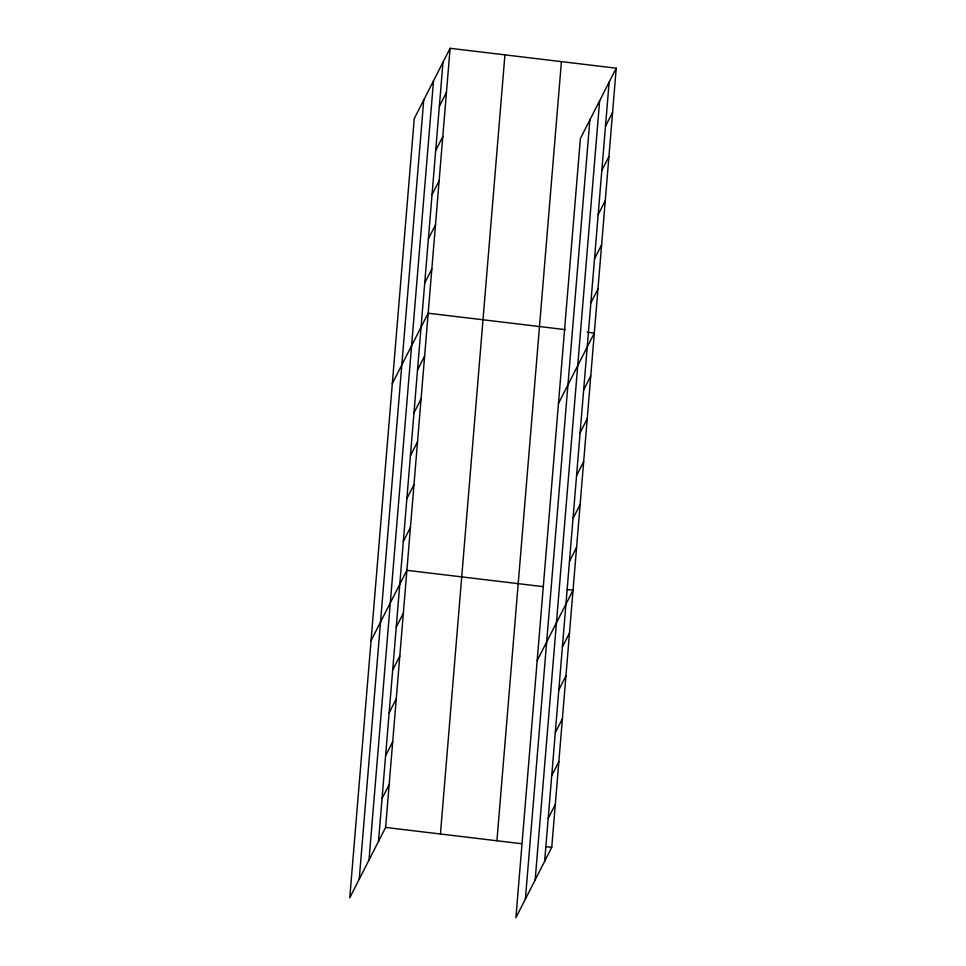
<?xml version="1.0" encoding="UTF-8"?>
<svg xmlns="http://www.w3.org/2000/svg" width="966" height="966" viewBox="0 0 966 966"><rect width="100%" height="100%" fill="white"/><g stroke="black" fill="none" stroke-linecap="round" stroke-linejoin="round"><path stroke-width="1.45" d="M359.243 879.193L423.736 100.053M369.024 860.018L433.505 80.866M378.503 841.398L442.996 62.247M450.096 48.3L414.245 118.661L349.764 897.812L385.615 827.439L450.096 48.3L616.236 68.188L551.755 847.339L515.904 917.7L580.385 138.561L616.236 68.188M440.436 834.008L504.928 54.869M496.922 840.77L561.415 61.631M525.383 899.08L589.876 119.941M535.164 879.905L599.644 100.754M544.643 861.286L609.135 82.134M439.337 106.405L446.449 92.446M435.678 150.551L442.79 136.604M432.031 194.709L439.144 180.751M428.373 238.856L435.485 224.909M424.726 283.014L431.826 269.055M392.317 383.574L428.18 313.213L565.46 329.647M417.517 370.014L424.629 356.068M413.979 412.868L421.079 398.91M410.429 455.723L417.529 441.764M406.879 498.577L413.991 484.618M605.477 126.292L612.589 112.346M403.329 541.419L410.441 527.472M601.818 170.439L608.93 156.492M371.041 640.687L406.891 570.326L542.735 586.591M598.171 214.597L605.271 200.638M396.241 627.127L403.353 613.181M594.513 258.743L601.625 244.796M392.691 669.981L399.803 656.035M590.854 302.901L597.966 288.943M389.141 712.836L396.253 698.889M558.457 403.462L594.307 333.101L587.099 332.232M385.603 755.69L392.703 741.743M583.657 389.902L590.769 375.955M382.053 798.544L389.165 784.597M580.107 432.756L587.219 418.809M576.569 475.61L583.669 461.663M573.019 518.464L580.131 504.506M569.469 561.318L576.581 547.36M537.181 660.587L573.031 590.214L567.259 589.526M562.381 647.015L569.481 633.068M558.831 689.869L565.943 675.922M555.281 732.723L562.393 718.776M551.743 775.577L558.843 761.631M548.193 818.431L555.305 804.485M385.615 827.439L521.459 843.704M545.983 846.639L551.755 847.339"/></g></svg>
